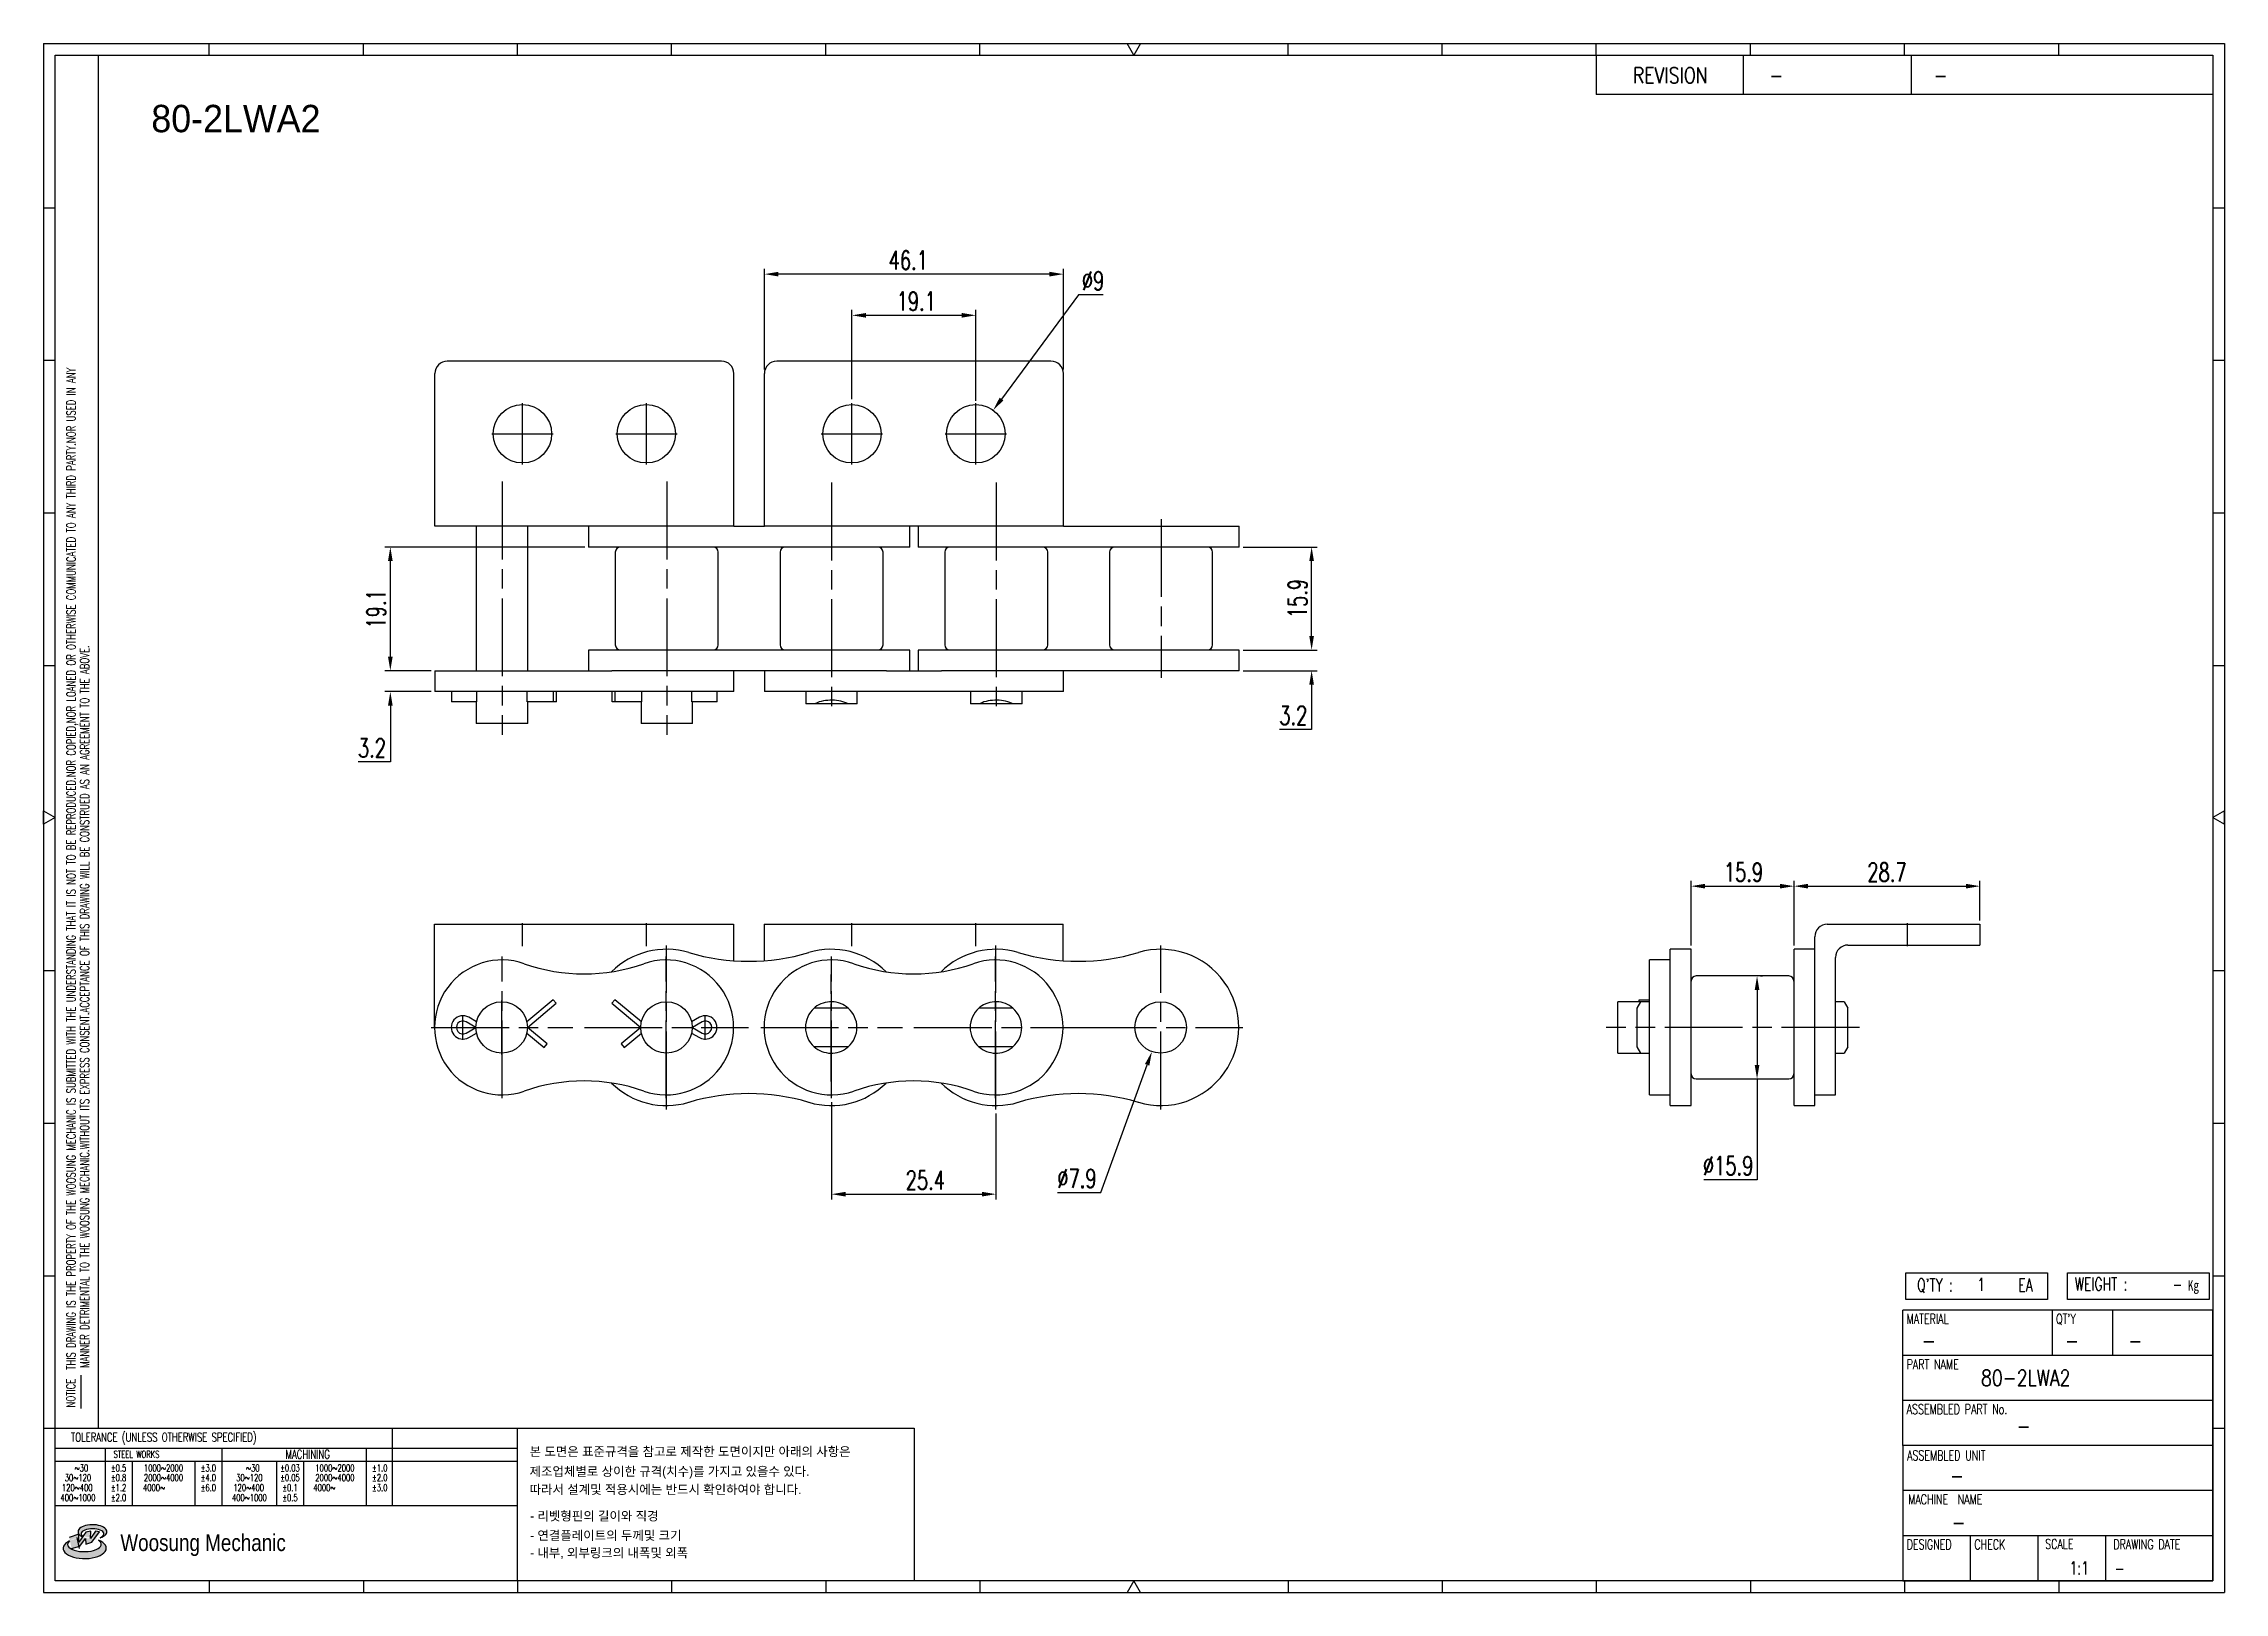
# Model space of a CAD drawing. Header units: millimetres. Extents: x 1209 to 1546, y 59 to 298.
import ezdxf
from ezdxf.enums import TextEntityAlignment as Align

# ---------------------------------------------------------------- set-up
doc = ezdxf.new("R2010")
doc.units = ezdxf.units.MM
doc.linetypes.add('AM_ISO08W050', pattern=[18, 12, -1.5, 3, -1.5])
doc.layers.get('Defpoints').update_dxf_attribs({"color": 80})
doc.layers.add('CL1', color=140, linetype='AM_ISO08W050', lineweight=25)
for name, color, linetype in [('S-DIM', 7, 'Continuous'), ('TITLE', 7, 'Continuous'), ('도면레이아웃', 7, 'Continuous')]:
    doc.layers.add(name, color=color, linetype=linetype)
doc.styles.add('HAN', font='ROMANS.shx', dxfattribs={"width": 0.7, "bigfont": 'whgtxt.shx'})
doc.styles.add('HKD_ST2', font='romans.shx', dxfattribs={"width": 0.7, "height": 4, "bigfont": '@extfont2.shx'})
doc.styles.add('HSG', font='SIMPLEX.shx', dxfattribs={"width": 0.7, "bigfont": 'HSG.shx'})
doc.styles.add('MtXpl_', font='Gulim.ttf')
doc.styles.add('SLDTEXTSTYLE4', font='arial.ttf', dxfattribs={"width": 0.8})
doc.dimstyles.new('AP1.2', dxfattribs={"dimscale": 1.2, "dimtxt": 2.4, "dimasz": 1.8, "dimexe": 0.7, "dimexo": 0.5, "dimgap": 0.6, "dimtad": 1, "dimtoh": 1, "dimdec": 1, "dimrnd": 0.01, "dimzin": 9, "dimdsep": 46, "dimtxsty": 'HSG', "dimcen": 0, "dimclrd": 251, "dimclre": 251, "dimclrt": 60, "dimazin": 2, "dimtp": 1, "dimtm": 1, "dimtfac": 0.5, "dimtdec": 1, "dimtofl": 0, "dimtmove": 0, "dimatfit": 3, "dimfxl": 0, "dimtvp": 1, "dimtolj": 2, "dimlwd": -1, "dimlwe": -1, "dimarcsym": 0})

# ---------------------------------------------------------------- blocks, each defined once
blk = doc.blocks.new('MAST')
at = {"layer": '도면레이아웃'}
h = blk.add_hatch(color=10, dxfattribs=at)
h.paths.add_polyline_path([(1.544, 35.177), (1.554, 34.966), (1.779, 35.034), (2.054, 35.422), (1.908, 35.446), (1.728, 35.167), (1.741, 35.439), (1.547, 35.405), (1.292, 35.041), (1.295, 35.33), (0.943, 35.208), (1.03, 34.8), (1.336, 34.885)])
edge = h.paths.add_edge_path()
edge.add_ellipse((1.795, 35.421), major_axis=(-0.53, 0), ratio=0.487785, start_angle=122.36065, end_angle=403.39574)
edge.add_line((1.411, 35.244), (1.419, 35.261))
edge.add_ellipse((1.798, 35.344), major_axis=(-0.423, 0), ratio=0.444396, start_angle=131.58977, end_angle=386.19408, ccw=False)
edge = h.paths.add_edge_path()
edge.add_ellipse((1.512, 34.815), major_axis=(-0.793, 0), ratio=0.480113, start_angle=314.67633, end_angle=590.85213)
edge.add_ellipse((1.501, 34.958), major_axis=(-0.62, 0), ratio=0.43311, start_angle=331.7024, end_angle=574.42495, ccw=False)
at = {"color": 140}
for p, q in [((0, 90.118), (80.15, 90.118)), ((0, 90.118), (0, 33.191)), ((80.15, 90.118), (80.15, 33.191)), ((57.068, 89.693), (57.068, 88.246)), ((62.47, 89.693), (62.47, 88.246)), ((68.635, 89.693), (68.635, 88.246)), ((79.725, 88.246), (57.068, 88.246)), ((68.449, 43.961), (68.449, 44.936)), ((68.449, 44.936), (73.654, 44.936)), ((73.654, 44.936), (73.654, 43.961)), ((74.39, 43.961), (74.39, 44.936)), ((74.39, 44.936), (79.595, 44.936)), ((79.595, 44.936), (79.595, 43.961)), ((68.336, 38.59), (68.336, 43.563)), ((79.725, 43.563), (68.336, 43.563)), ((73.654, 43.961), (68.449, 43.961)), ((73.827, 43.563), (73.827, 41.905)), ((79.595, 43.961), (74.39, 43.961)), ((76.037, 43.563), (76.037, 41.905)), ((79.725, 38.59), (79.725, 43.563)), ((79.725, 41.905), (68.336, 41.905)), ((79.725, 40.248), (68.336, 40.248)), ((68.336, 38.59), (68.336, 33.616)), ((79.725, 38.59), (68.336, 38.59)), ((79.725, 33.616), (79.725, 38.59)), ((79.725, 36.932), (68.336, 36.932)), ((79.725, 35.274), (68.336, 35.274)), ((70.822, 33.616), (70.822, 35.274)), ((73.309, 33.616), (73.309, 35.274)), ((75.796, 33.616), (75.796, 35.274)), ((0, 33.191), (80.15, 33.191)), ((68.336, 33.616), (79.725, 33.616))]:
    blk.add_line(p, q, dxfattribs=at)
for p, q in [((6.089, 89.693), (6.089, 90.118)), ((11.753, 89.693), (11.753, 90.118)), ((17.418, 89.693), (17.418, 90.118)), ((23.082, 89.693), (23.082, 90.118)), ((28.746, 89.693), (28.746, 90.118)), ((34.411, 89.693), (34.411, 90.118)), ((45.739, 89.693), (45.739, 90.118)), ((51.404, 89.693), (51.404, 90.118)), ((57.068, 89.693), (57.068, 90.118)), ((62.732, 89.693), (62.732, 90.118)), ((68.397, 89.693), (68.397, 90.118)), ((74.061, 89.693), (74.061, 90.118)), ((0, 84.085), (0.425, 84.085)), ((79.725, 84.085), (80.15, 84.085)), ((0, 78.478), (0.425, 78.478)), ((79.725, 78.478), (80.15, 78.478)), ((0, 72.87), (0.425, 72.87)), ((79.725, 72.87), (80.15, 72.87)), ((0, 67.262), (0.425, 67.262)), ((79.725, 67.262), (80.15, 67.262)), ((0, 56.047), (0.425, 56.047)), ((79.725, 56.047), (80.15, 56.047)), ((0, 50.439), (0.425, 50.439)), ((79.725, 50.439), (80.15, 50.439)), ((0, 44.832), (0.425, 44.832)), ((79.725, 44.832), (80.15, 44.832)), ((1.377, 39.947), (1.377, 41.174)), ((0, 39.224), (0.425, 39.224)), ((79.725, 39.224), (80.15, 39.224)), ((6.089, 33.616), (6.089, 33.191)), ((11.753, 33.616), (11.753, 33.191)), ((17.418, 33.616), (17.418, 33.191)), ((23.082, 33.616), (23.082, 33.191)), ((28.746, 33.616), (28.746, 33.191)), ((34.411, 33.616), (34.411, 33.191)), ((45.739, 33.616), (45.739, 33.191)), ((51.404, 33.616), (51.404, 33.191)), ((57.068, 33.616), (57.068, 33.191)), ((62.732, 33.616), (62.732, 33.191)), ((68.397, 33.616), (68.397, 33.191)), ((74.061, 33.616), (74.061, 33.191))]:
    blk.add_line(p, q)
at = {"color": 2}
for p, q in [((2.017, 39.224), (2.017, 89.693)), ((0.425, 39.224), (17.418, 39.224)), ((0.425, 38.487), (17.418, 38.487)), ((2.257, 38.487), (2.257, 36.382)), ((6.557, 38.5), (6.557, 36.382)), ((11.857, 38.487), (11.857, 36.382)), ((12.816, 39.224), (12.816, 36.382)), ((17.418, 33.616), (17.418, 39.224)), ((0.425, 38.012), (17.418, 38.012)), ((3.257, 38.012), (3.257, 36.382)), ((5.557, 38.012), (5.557, 36.382)), ((8.557, 38.012), (8.557, 36.382)), ((9.557, 38.026), (9.557, 36.382)), ((0.425, 36.382), (17.418, 36.382))]:
    blk.add_line(p, q, dxfattribs=at)
for points in [[(40.075, 89.693), (39.83, 90.118), (40.32, 90.118)], [(0.425, 61.679), (0, 61.433), (0, 61.924)], [(79.725, 61.679), (80.15, 61.433), (80.15, 61.924)], [(40.075, 33.616), (39.83, 33.191), (40.32, 33.191)]]:
    blk.add_lwpolyline(points, close=True)
at = {"color": 140}
blk.add_lwpolyline([(0.425, 89.693), (79.725, 89.693), (79.725, 33.616), (0.425, 33.616)], close=True, dxfattribs=at)
at = {"layer": '도면레이아웃'}
for p, q in [((1.295, 35.33), (0.943, 35.208)), ((1.547, 35.405), (1.292, 35.041)), ((1.292, 35.041), (1.295, 35.33)), ((1.741, 35.439), (1.547, 35.405)), ((1.908, 35.446), (1.728, 35.167)), ((1.728, 35.167), (1.741, 35.439)), ((1.779, 35.034), (2.054, 35.422)), ((2.054, 35.422), (1.908, 35.446)), ((1.03, 34.8), (1.336, 34.885)), ((1.224, 35.208), (1.311, 34.8)), ((1.224, 35.208), (1.224, 35.208)), ((1.336, 34.885), (1.544, 35.177)), ((1.419, 35.261), (1.411, 35.244)), ((1.544, 35.177), (1.554, 34.966)), ((1.554, 34.966), (1.779, 35.034))]:
    blk.add_line(p, q, dxfattribs=at)
for centre, major_axis, ratio, start_param, end_param in [((1.795, 35.421), (-0.53, 0), 0.487785, 2.135596, 7.040584), ((1.798, 35.344), (-0.423, 0), 0.444396, 2.296675, 6.740358), ((1.512, 34.815), (-0.793, 0), 0.480113, 5.492138, 10.312315), ((1.501, 34.958), (-0.62, 0), 0.43311, 5.789299, 10.025607)]:
    blk.add_ellipse(centre, major_axis=major_axis, ratio=ratio, start_param=start_param, end_param=end_param, dxfattribs=at)
for s, height, style, width, p in [('REVISION', 0.5806, 'HAN', 0.8, (58.415, 88.664)), ('-', 0.581, 'HAN', 0.8, (63.426, 88.664)), ('-', 0.581, 'HAN', 0.8, (69.468, 88.664)), ("Q'TY : ", 0.4746, 'HKD_ST2', 0.7, (68.857, 44.253)), ('1', 0.475, 'HKD_ST2', 0.7, (71.071, 44.275)), ('EA', 0.4746, 'HKD_ST2', 0.7, (72.578, 44.253)), ('WEIGHT : ', 0.4746, 'HKD_ST2', 0.7, (74.65, 44.286)), ('-', 0.581, 'HAN', 0.8, (69.029, 42.157)), ('-', 0.581, 'HAN', 0.8, (74.289, 42.157)), ('-', 0.581, 'HAN', 0.8, (76.623, 42.157)), ('-', 0.581, 'HAN', 0.8, (72.515, 39.013)), ('-', 0.581, 'HAN', 0.8, (70.067, 37.189)), ('-', 0.581, 'HAN', 0.8, (70.126, 35.48)), ('1:1', 0.4746, 'HKD_ST2', 0.7, (74.458, 33.848)), ('-', 0.475, 'HKD_ST2', 0.7, (76.112, 33.837))]:
    blk.add_text(s, height=height, dxfattribs=dict(style=style, width=width)).set_placement(p)
at = {"color": 6, "style": 'HKD_ST2', "width": 0.7}
for s, p in [(' THIS DRAWING IS THE PROPERTY OF THE WOOSUNG MECHANIC IS SUBMITTED WITH THE UNDERSTANDING THAT IT IS NOT TO BE REPRODUCED.NOR COPIED,NOR LOANED OR OTHERWISE COMMUNICATED TO ANY THIRD PARTY.NOR USED IN ANY', (1.173, 41.217)), ('MANNER DETRIMENTAL TO THE WOOSUNG MECHANIC.WITHOUT ITS EXPRESS CONSENT.ACCEPTANCE OF THIS DRAWING WILL BE CONSTRUED AS AN AGREEMENT TO THE ABOVE.', (1.672, 41.447))]:
    blk.add_text(s, height=0.326266, rotation=90, dxfattribs=at).set_placement(p)
at = {"style": 'HKD_ST2', "width": 0.7}
blk.add_text('-', height=0.475, dxfattribs=at).set_placement((78.613, 44.286), align=Align.RIGHT)
at = {"color": 254, "style": 'HKD_ST2', "width": 0.7}
for s, height, p in [('MATERIAL', 0.3651, (68.474, 43.425)), ("QT'Y", 0.3651, (73.965, 43.425)), ('PART NAME', 0.3651, (68.474, 41.756)), ('ASSEMBLED PART No.', 0.36511, (68.474, 40.109)), ('ASSEMBLED UNIT', 0.36511, (68.49, 38.408)), ('MACHINE  NAME', 0.36511, (68.532, 36.794)), ('DESIGNED', 0.3651, (68.474, 35.136)), ('CHECK', 0.3651, (70.961, 35.136)), ('SCALE', 0.3651, (73.566, 35.153)), ('DRAWING DATE', 0.36511, (76.071, 35.141))]:
    blk.add_text(s, height=height, dxfattribs=at).set_placement(p, align=Align.TOP_LEFT)
at = {"style": 'HKD_ST2', "width": 0.7}
blk.add_text('NOTICE', height=0.3263, rotation=90, dxfattribs=at).set_placement((1.163, 39.988))
blk.add_text('TOLERANCE (UNLESS OTHERWISE SPECIFIED)', height=0.32627, dxfattribs=at).set_placement((4.417, 38.896), align=Align.MIDDLE_CENTER)
at = {"color": 4, "style": 'HKD_ST2', "width": 0.7}
for s, height, p in [('%%12630', 0.261, (1.389, 37.762)), ('1000%%1262000', 0.26101, (4.407, 37.762)), ('%%12630', 0.261, (7.689, 37.762)), ('1000%%1262000', 0.26101, (10.707, 37.762)), ('120%%126400', 0.26101, (1.237, 37.045)), ('30%%126120', 0.261, (1.263, 37.411)), ('4000%%126', 0.261, (4.061, 37.045)), ('2000%%1264000', 0.26101, (4.407, 37.411)), ('120%%126400', 0.26101, (7.537, 37.045)), ('30%%126120', 0.261, (7.563, 37.411)), ('4000%%126', 0.261, (10.321, 37.045)), ('2000%%1264000', 0.26101, (10.707, 37.411)), ('400%%1261000', 0.26101, (1.263, 36.67)), ('400%%1261000', 0.26101, (7.563, 36.67))]:
    blk.add_text(s, height=height, dxfattribs=at).set_placement(p, align=Align.MIDDLE_CENTER)
for s, height, p in [('%%P0.5', 0.261, (2.757, 37.762)), ('STEEL WORKS', 0.26101, (3.416, 38.268)), ('%%P3.0', 0.261, (6.057, 37.762)), ('%%P0.03', 0.261, (9.057, 37.762)), ('MACHINING', 0.3263, (9.707, 38.27)), ('%%P1.0', 0.261, (12.357, 37.762)), ('%%P0.8', 0.261, (2.757, 37.411)), ('%%P1.2', 0.261, (2.757, 37.045)), ('%%P4.0', 0.261, (6.057, 37.411)), ('%%P6.0', 0.261, (6.057, 37.045)), ('%%P0.05', 0.261, (9.057, 37.411)), ('%%P0.1', 0.261, (9.057, 37.045)), ('%%P2.0', 0.261, (12.357, 37.411)), ('%%P3.0', 0.261, (12.357, 37.045)), ('%%P2.0', 0.261, (2.757, 36.67)), ('%%P0.5', 0.261, (9.057, 36.67))]:
    blk.add_text(s, height=height, dxfattribs=at).set_placement(p, align=Align.MIDDLE)
at = {"color": 1, "style": 'SLDTEXTSTYLE4', "width": 0.8}
blk.add_text('Woosung Mechanic', height=0.61957, dxfattribs=at).set_placement((2.822, 34.711))
at = {"layer": 'TITLE', "width": 0.8}
blk.add_text('Kg', height=0.3789, dxfattribs=at).set_placement((78.807, 44.286))
blk = doc.blocks.new('*D2')
at = {"layer": 'Defpoints', "color": 0, "transparency": 16777216}
for p in [(1393.81, 204.06), (1404.98, 204.06), (1393.81, 200.86)]:
    blk.add_point(p, dxfattribs=at)
at = {"layer": 'S-DIM', "color": 251, "linetype": 'ByBlock', "transparency": 16777216}
for p, q in [((1404.98, 206.22), (1404.98, 208.38)), ((1394.41, 204.06), (1405.82, 204.06)), ((1394.41, 200.86), (1405.82, 200.86)), ((1404.98, 198.7), (1404.98, 191.82)), ((1404.98, 191.82), (1400.04, 191.82))]:
    blk.add_line(p, q, dxfattribs=at)
at = {"layer": 'S-DIM', "color": 251, "transparency": 16777216}
for points in [[(1404.62, 206.22), (1405.34, 206.22), (1404.98, 204.06)], [(1404.62, 198.7), (1405.34, 198.7), (1404.98, 200.86)]]:
    blk.add_solid(points, dxfattribs=at)
at = {"layer": 'S-DIM', "color": 60, "transparency": 16777216, "insert": (1402.15, 193.98), "char_height": 2.88, "attachment_point": 5, "style": 'HSG'}
blk.add_mtext('\\A2;3.2', dxfattribs=at)
blk = doc.blocks.new('*D3')
at = {"layer": 'Defpoints', "color": 0, "transparency": 16777216}
for p in [(1393.81, 219.94), (1404.98, 219.94), (1393.81, 204.06)]:
    blk.add_point(p, dxfattribs=at)
at = {"layer": 'S-DIM', "color": 251, "linetype": 'ByBlock', "transparency": 16777216}
for p, q in [((1394.41, 219.94), (1405.82, 219.94)), ((1404.98, 206.22), (1404.98, 217.78)), ((1394.41, 204.06), (1405.82, 204.06))]:
    blk.add_line(p, q, dxfattribs=at)
at = {"layer": 'S-DIM', "color": 251, "transparency": 16777216}
for points in [[(1404.62, 217.78), (1405.34, 217.78), (1404.98, 219.94)], [(1404.62, 206.22), (1405.34, 206.22), (1404.98, 204.06)]]:
    blk.add_solid(points, dxfattribs=at)
at = {"layer": 'S-DIM', "color": 60, "transparency": 16777216, "insert": (1402.82, 212), "char_height": 2.88, "attachment_point": 5, "rotation": 90, "style": 'HSG'}
blk.add_mtext('\\A2;15.9', dxfattribs=at)
blk = doc.blocks.new('*D4')
at = {"layer": 'Defpoints', "color": 0, "transparency": 16777216}
for p in [(1353.21, 255.67), (1334.11, 242.13), (1353.21, 241.9)]:
    blk.add_point(p, dxfattribs=at)
at = {"layer": 'S-DIM', "color": 251, "linetype": 'ByBlock', "transparency": 16777216}
for p, q in [((1334.11, 242.73), (1334.11, 256.51)), ((1336.27, 255.67), (1351.05, 255.67)), ((1353.21, 242.5), (1353.21, 256.51))]:
    blk.add_line(p, q, dxfattribs=at)
at = {"layer": 'S-DIM', "color": 251, "transparency": 16777216}
for points in [[(1336.27, 256.03), (1336.27, 255.31), (1334.11, 255.67)], [(1351.05, 256.03), (1351.05, 255.31), (1353.21, 255.67)]]:
    blk.add_solid(points, dxfattribs=at)
at = {"layer": 'S-DIM', "color": 60, "transparency": 16777216, "insert": (1344.03, 257.83), "char_height": 2.88, "attachment_point": 5, "style": 'HSG'}
blk.add_mtext('\\A2;19.1', dxfattribs=at)
blk = doc.blocks.new('*D5')
at = {"layer": 'Defpoints', "color": 0, "transparency": 16777216}
for p in [(1320.61, 262.02), (1320.61, 246.69), (1366.71, 246.69)]:
    blk.add_point(p, dxfattribs=at)
at = {"layer": 'S-DIM', "color": 251, "linetype": 'ByBlock', "transparency": 16777216}
for p, q in [((1320.61, 247.29), (1320.61, 262.86)), ((1366.71, 247.29), (1366.71, 262.86)), ((1364.55, 262.02), (1322.77, 262.02))]:
    blk.add_line(p, q, dxfattribs=at)
at = {"layer": 'S-DIM', "color": 251, "transparency": 16777216}
for points in [[(1322.77, 262.38), (1322.77, 261.66), (1320.61, 262.02)], [(1364.55, 262.38), (1364.55, 261.66), (1366.71, 262.02)]]:
    blk.add_solid(points, dxfattribs=at)
at = {"layer": 'S-DIM', "color": 60, "transparency": 16777216, "insert": (1342.79, 264.18), "char_height": 2.88, "attachment_point": 5, "style": 'HSG'}
blk.add_mtext('\\A2;46.1', dxfattribs=at)
blk = doc.blocks.new('*D6')
at = {"layer": 'Defpoints', "color": 0, "transparency": 16777216}
for p in [(1355.88, 241.02), (1350.54, 233.78)]:
    blk.add_point(p, dxfattribs=at)
at = {"layer": 'S-DIM', "color": 251, "linetype": 'ByBlock', "transparency": 16777216}
for p, q in [((1369.02, 258.85), (1357.17, 242.76)), ((1372.82, 258.85), (1369.02, 258.85))]:
    blk.add_line(p, q, dxfattribs=at)
at = {"layer": 'S-DIM', "color": 251, "transparency": 16777216}
blk.add_solid([(1356.88, 242.98), (1357.46, 242.55), (1355.88, 241.02)], dxfattribs=at)
at = {"layer": 'S-DIM', "color": 60, "transparency": 16777216, "insert": (1371.28, 261.01), "char_height": 2.88, "attachment_point": 5, "style": 'HSG'}
blk.add_mtext('\\A2;∅9', dxfattribs=at)
blk = doc.blocks.new('*D7')
at = {"layer": 'Defpoints', "color": 0, "transparency": 16777216}
for p in [(1262.94, 200.86), (1269.81, 200.86), (1269.81, 197.66)]:
    blk.add_point(p, dxfattribs=at)
at = {"layer": 'S-DIM', "color": 251, "linetype": 'ByBlock', "transparency": 16777216}
for p, q in [((1262.94, 203.02), (1262.94, 205.18)), ((1269.21, 200.86), (1262.1, 200.86)), ((1269.21, 197.66), (1262.1, 197.66)), ((1262.94, 195.5), (1262.94, 186.8)), ((1262.94, 186.8), (1257.99, 186.8))]:
    blk.add_line(p, q, dxfattribs=at)
at = {"layer": 'S-DIM', "color": 251, "transparency": 16777216}
for points in [[(1262.58, 203.02), (1263.3, 203.02), (1262.94, 200.86)], [(1262.58, 195.5), (1263.3, 195.5), (1262.94, 197.66)]]:
    blk.add_solid(points, dxfattribs=at)
at = {"layer": 'S-DIM', "color": 60, "transparency": 16777216, "insert": (1260.1, 188.96), "char_height": 2.88, "attachment_point": 5, "style": 'HSG'}
blk.add_mtext('\\A2;3.2', dxfattribs=at)
blk = doc.blocks.new('*D8')
at = {"layer": 'Defpoints', "color": 0, "transparency": 16777216}
for p in [(1262.94, 219.94), (1293.51, 219.94), (1269.81, 200.86)]:
    blk.add_point(p, dxfattribs=at)
at = {"layer": 'S-DIM', "color": 251, "linetype": 'ByBlock', "transparency": 16777216}
for p, q in [((1292.91, 219.94), (1262.1, 219.94)), ((1262.94, 203.02), (1262.94, 217.78)), ((1269.21, 200.86), (1262.1, 200.86))]:
    blk.add_line(p, q, dxfattribs=at)
at = {"layer": 'S-DIM', "color": 251, "transparency": 16777216}
for points in [[(1262.58, 217.78), (1263.3, 217.78), (1262.94, 219.94)], [(1262.58, 203.02), (1263.3, 203.02), (1262.94, 200.86)]]:
    blk.add_solid(points, dxfattribs=at)
at = {"layer": 'S-DIM', "color": 60, "transparency": 16777216, "insert": (1260.78, 210.4), "char_height": 2.88, "attachment_point": 5, "rotation": 90, "style": 'HSG'}
blk.add_mtext('\\A2;19.1', dxfattribs=at)
blk = doc.blocks.new('*D9')
at = {"layer": 'Defpoints', "color": 0, "transparency": 16777216}
for p in [(1330.96, 134.95), (1356.31, 133.22), (1356.31, 120.16)]:
    blk.add_point(p, dxfattribs=at)
at = {"layer": 'S-DIM', "color": 251, "linetype": 'ByBlock', "transparency": 16777216}
for p, q in [((1330.96, 134.35), (1330.96, 119.32)), ((1356.31, 132.62), (1356.31, 119.32)), ((1333.12, 120.16), (1354.15, 120.16))]:
    blk.add_line(p, q, dxfattribs=at)
at = {"layer": 'S-DIM', "color": 251, "transparency": 16777216}
for points in [[(1333.12, 120.52), (1333.12, 119.8), (1330.96, 120.16)], [(1354.15, 120.52), (1354.15, 119.8), (1356.31, 120.16)]]:
    blk.add_solid(points, dxfattribs=at)
at = {"layer": 'S-DIM', "color": 60, "transparency": 16777216, "insert": (1345.42, 122.32), "char_height": 2.88, "attachment_point": 5, "style": 'HSG'}
blk.add_mtext('\\A2;25.4', dxfattribs=at)
blk = doc.blocks.new('*D10')
at = {"layer": 'Defpoints', "color": 0, "transparency": 16777216}
for p in [(1383.07, 149.6), (1380.36, 142.14)]:
    blk.add_point(p, dxfattribs=at)
at = {"layer": 'S-DIM', "color": 251, "linetype": 'ByBlock', "transparency": 16777216}
for p, q in [((1372.5, 120.44), (1379.63, 140.11)), ((1365.82, 120.44), (1372.5, 120.44))]:
    blk.add_line(p, q, dxfattribs=at)
at = {"layer": 'S-DIM', "color": 251, "transparency": 16777216}
blk.add_solid([(1379.29, 140.23), (1379.96, 139.98), (1380.36, 142.14)], dxfattribs=at)
at = {"layer": 'S-DIM', "color": 60, "transparency": 16777216, "insert": (1368.8, 122.6), "char_height": 2.88, "attachment_point": 5, "style": 'HSG'}
blk.add_mtext('\\A2;∅7.9', dxfattribs=at)
blk = doc.blocks.new('*D11')
at = {"layer": 'Defpoints', "color": 0, "transparency": 16777216}
for p in [(1479.36, 167.65), (1463.48, 157.92), (1479.36, 157.92)]:
    blk.add_point(p, dxfattribs=at)
at = {"layer": 'S-DIM', "color": 251, "linetype": 'ByBlock', "transparency": 16777216}
for p, q in [((1463.48, 158.52), (1463.48, 168.49)), ((1479.36, 158.52), (1479.36, 168.49)), ((1465.64, 167.65), (1477.2, 167.65))]:
    blk.add_line(p, q, dxfattribs=at)
at = {"layer": 'S-DIM', "color": 251, "transparency": 16777216}
for points in [[(1465.64, 168.01), (1465.64, 167.29), (1463.48, 167.65)], [(1477.2, 168.01), (1477.2, 167.29), (1479.36, 167.65)]]:
    blk.add_solid(points, dxfattribs=at)
at = {"layer": 'S-DIM', "color": 60, "transparency": 16777216, "insert": (1471.57, 169.81), "char_height": 2.88, "attachment_point": 5, "style": 'HSG'}
blk.add_mtext('\\A2;15.9', dxfattribs=at)
blk = doc.blocks.new('*D12')
at = {"layer": 'Defpoints', "color": 0, "transparency": 16777216}
for p in [(1508.02, 167.65), (1508.02, 161.77), (1479.36, 157.92)]:
    blk.add_point(p, dxfattribs=at)
at = {"layer": 'S-DIM', "color": 251, "linetype": 'ByBlock', "transparency": 16777216}
for p, q in [((1479.36, 158.52), (1479.36, 168.49)), ((1508.02, 162.37), (1508.02, 168.49)), ((1481.52, 167.65), (1505.86, 167.65))]:
    blk.add_line(p, q, dxfattribs=at)
at = {"layer": 'S-DIM', "color": 251, "transparency": 16777216}
for points in [[(1481.52, 168.01), (1481.52, 167.29), (1479.36, 167.65)], [(1505.86, 168.01), (1505.86, 167.29), (1508.02, 167.65)]]:
    blk.add_solid(points, dxfattribs=at)
at = {"layer": 'S-DIM', "color": 60, "transparency": 16777216, "insert": (1493.69, 169.81), "char_height": 2.88, "attachment_point": 5, "style": 'HSG'}
blk.add_mtext('\\A2;28.7', dxfattribs=at)
blk = doc.blocks.new('*D13')
at = {"layer": 'Defpoints', "color": 0, "transparency": 16777216}
for p in [(1473.59, 153.81), (1473.59, 137.93), (1473.66, 137.93)]:
    blk.add_point(p, dxfattribs=at)
at = {"layer": 'S-DIM', "color": 251, "linetype": 'ByBlock', "transparency": 16777216}
for p, q in [((1473.66, 151.65), (1473.66, 140.09)), ((1474.19, 153.81), (1474.5, 153.81)), ((1473.66, 137.93), (1473.66, 122.39)), ((1474.19, 137.93), (1474.5, 137.93)), ((1473.66, 122.39), (1465.45, 122.39))]:
    blk.add_line(p, q, dxfattribs=at)
at = {"layer": 'S-DIM', "color": 251, "transparency": 16777216}
for points in [[(1473.3, 151.65), (1474.02, 151.65), (1473.66, 153.81)], [(1473.3, 140.09), (1474.02, 140.09), (1473.66, 137.93)]]:
    blk.add_solid(points, dxfattribs=at)
at = {"layer": 'S-DIM', "color": 60, "transparency": 16777216, "insert": (1469.2, 124.55), "char_height": 2.88, "attachment_point": 5, "style": 'HSG'}
blk.add_mtext('\\A2;%%c15.9', dxfattribs=at)

msp = doc.modelspace()

# ---------------------------------------------------------------- linework, layer by layer
for p, q in [((1269.81, 223.14), (1269.81, 246.69)), ((1314, 248.6), (1271.72, 248.6)), ((1315.91, 223.14), (1315.91, 246.69)), ((1320.61, 223.14), (1320.61, 246.69)), ((1364.8, 248.6), (1322.52, 248.6)), ((1366.71, 223.14), (1366.71, 246.69)), ((1315.91, 223.14), (1269.81, 223.14)), ((1276.19, 223.14), (1276.19, 200.86)), ((1284.13, 200.86), (1284.13, 223.14)), ((1293.51, 223.14), (1293.51, 219.94)), ((1315.91, 223.14), (1320.61, 223.14)), ((1366.71, 223.14), (1320.61, 223.14)), ((1343.01, 219.94), (1343.01, 223.14)), ((1344.31, 223.14), (1344.31, 219.94)), ((1366.71, 223.14), (1393.81, 223.14)), ((1393.81, 219.94), (1393.81, 223.14)), ((1343.01, 219.94), (1293.51, 219.94)), ((1297.62, 219.15), (1297.62, 204.86)), ((1313.5, 204.86), (1313.5, 219.15)), ((1323.02, 219.15), (1323.02, 204.86)), ((1338.9, 204.86), (1338.9, 219.15)), ((1393.81, 219.94), (1344.31, 219.94)), ((1348.42, 219.15), (1348.42, 204.86)), ((1364.3, 204.86), (1364.3, 219.15)), ((1373.82, 219.15), (1373.82, 204.86)), ((1389.7, 204.86), (1389.7, 219.15)), ((1293.51, 204.06), (1293.51, 200.86)), ((1343.01, 204.06), (1293.51, 204.06)), ((1343.01, 200.86), (1343.01, 204.06)), ((1344.31, 204.06), (1344.31, 200.86)), ((1393.81, 204.06), (1344.31, 204.06)), ((1393.81, 200.86), (1393.81, 204.06)), ((1269.81, 200.86), (1297.1, 200.86)), ((1269.81, 200.86), (1269.81, 197.66)), ((1339.43, 200.86), (1297.1, 200.86)), ((1315.91, 197.66), (1315.91, 200.86)), ((1320.61, 200.86), (1320.61, 197.66)), ((1339.43, 200.86), (1347.9, 200.86)), ((1393.81, 200.86), (1347.9, 200.86)), ((1366.71, 197.66), (1366.71, 200.86)), ((1315.91, 197.66), (1269.81, 197.66)), ((1272.37, 197.66), (1272.37, 196.06)), ((1276.29, 196.06), (1272.37, 196.06)), ((1276.19, 196.06), (1276.19, 192.75)), ((1276.29, 196.06), (1276.29, 197.66)), ((1284.04, 196.06), (1284.04, 197.66)), ((1288.56, 196.06), (1284.04, 196.06)), ((1284.13, 192.75), (1284.13, 196.06)), ((1288.1, 196.06), (1288.1, 197.66)), ((1288.56, 196.06), (1288.56, 197.66)), ((1297.16, 196.06), (1297.16, 197.66)), ((1301.69, 196.06), (1297.16, 196.06)), ((1297.62, 196.06), (1297.62, 197.66)), ((1301.59, 196.06), (1301.59, 192.75)), ((1301.69, 196.06), (1301.69, 197.66)), ((1309.44, 196.06), (1309.44, 197.66)), ((1313.35, 196.06), (1309.44, 196.06)), ((1309.53, 192.75), (1309.53, 196.06)), ((1313.35, 196.06), (1313.35, 197.66)), ((1366.71, 197.66), (1320.61, 197.66)), ((1326.99, 197.66), (1326.99, 195.75)), ((1334.93, 195.75), (1326.99, 195.75)), ((1334.93, 195.75), (1334.93, 197.66)), ((1352.39, 197.66), (1352.39, 195.75)), ((1360.33, 195.75), (1352.39, 195.75)), ((1360.33, 195.75), (1360.33, 197.66)), ((1284.13, 192.75), (1276.19, 192.75)), ((1309.53, 192.75), (1301.59, 192.75)), ((1269.76, 145.87), (1269.76, 161.77)), ((1269.76, 161.77), (1315.86, 161.77)), ((1315.86, 161.77), (1315.86, 156.15)), ((1320.56, 161.77), (1320.56, 156.15)), ((1320.56, 161.77), (1366.66, 161.77)), ((1366.66, 156.15), (1366.66, 161.77)), ((1484.47, 161.77), (1508.02, 161.77)), ((1508.02, 161.77), (1508.02, 158.57)), ((1482.56, 157.92), (1482.56, 159.86)), ((1487.67, 158.57), (1508.02, 158.57)), ((1460.28, 156.27), (1457.08, 156.27)), ((1457.08, 135.47), (1457.08, 156.27)), ((1463.48, 157.92), (1460.28, 157.92)), ((1460.28, 133.82), (1460.28, 157.92)), ((1463.48, 133.82), (1463.48, 157.92)), ((1482.56, 157.92), (1479.36, 157.92)), ((1479.36, 133.82), (1479.36, 157.92)), ((1482.56, 133.82), (1482.56, 157.92)), ((1485.76, 135.47), (1485.76, 156.66)), ((1478.56, 153.81), (1464.27, 153.81)), ((1288.05, 150.14), (1283.99, 146.73)), ((1284.08, 145.87), (1288.51, 149.59)), ((1288.51, 149.59), (1288.05, 150.14)), ((1297.57, 150.14), (1297.11, 149.59)), ((1297.11, 149.59), (1301.54, 145.87)), ((1301.64, 146.73), (1297.57, 150.14)), ((1333.54, 148.85), (1328.29, 148.85)), ((1358.94, 148.85), (1353.69, 148.85)), ((1452.17, 141.9), (1452.17, 149.84)), ((1455.74, 149.84), (1452.17, 149.84)), ((1455.17, 148.85), (1455.74, 149.84)), ((1455.17, 142.89), (1455.17, 148.85)), ((1455.48, 150.14), (1457.08, 150.14)), ((1455.48, 149.84), (1455.48, 150.14)), ((1457.08, 149.84), (1455.74, 149.84)), ((1487.09, 149.84), (1485.76, 149.84)), ((1487.09, 149.84), (1487.67, 148.85)), ((1487.67, 142.89), (1487.67, 148.85)), ((1276.12, 145.87), (1274.62, 146.73)), ((1274.62, 145), (1276.12, 145.87)), ((1276.24, 146.73), (1275.02, 147.43)), ((1275.02, 144.31), (1276.24, 145.01)), ((1283.99, 145.01), (1286.66, 142.77)), ((1287.12, 143.32), (1284.08, 145.87)), ((1301.54, 145.87), (1298.51, 143.32)), ((1298.97, 142.77), (1301.64, 145.01)), ((1310.6, 147.43), (1309.39, 146.73)), ((1309.39, 145.01), (1310.6, 144.31)), ((1311.01, 146.73), (1309.51, 145.87)), ((1309.51, 145.87), (1311.01, 145)), ((1286.66, 142.77), (1287.12, 143.32)), ((1298.51, 143.32), (1298.97, 142.77)), ((1333.54, 142.89), (1328.29, 142.89)), ((1358.94, 142.89), (1353.69, 142.89)), ((1452.17, 141.9), (1455.74, 141.9)), ((1455.74, 141.9), (1455.17, 142.89)), ((1455.74, 141.9), (1457.08, 141.9)), ((1485.76, 141.9), (1487.09, 141.9)), ((1487.67, 142.89), (1487.09, 141.9)), ((1464.27, 137.93), (1478.56, 137.93)), ((1457.08, 135.47), (1460.28, 135.47)), ((1482.56, 135.47), (1485.76, 135.47)), ((1460.28, 133.82), (1463.48, 133.82)), ((1479.36, 133.82), (1482.56, 133.82))]:
    msp.add_line(p, q)
for points in [[(1333.59, 195.75), (1333.32, 195.88), (1333.03, 195.99), (1332.73, 196.09), (1332.41, 196.17), (1332.09, 196.23), (1331.75, 196.28), (1331.41, 196.31), (1331.06, 196.32), (1330.72, 196.32), (1330.37, 196.3), (1330.03, 196.26), (1329.7, 196.21), (1329.38, 196.13), (1329.06, 196.05), (1328.77, 195.94), (1328.49, 195.82), (1328.34, 195.75)], [(1358.99, 195.75), (1358.72, 195.88), (1358.43, 195.99), (1358.13, 196.09), (1357.81, 196.17), (1357.49, 196.23), (1357.15, 196.28), (1356.81, 196.31), (1356.46, 196.32), (1356.12, 196.32), (1355.77, 196.3), (1355.43, 196.26), (1355.1, 196.21), (1354.78, 196.13), (1354.46, 196.05), (1354.17, 195.94), (1353.89, 195.82), (1353.74, 195.75)], [(1333.54, 148.85), (1333.27, 149.06), (1332.98, 149.26), (1332.68, 149.42), (1332.36, 149.56), (1332.04, 149.68), (1331.7, 149.76), (1331.36, 149.81), (1331.01, 149.84), (1330.67, 149.83), (1330.32, 149.79), (1329.98, 149.73), (1329.65, 149.63), (1329.33, 149.51), (1329.01, 149.35), (1328.72, 149.18), (1328.44, 148.97), (1328.29, 148.85)], [(1358.94, 148.85), (1358.67, 149.06), (1358.38, 149.26), (1358.08, 149.42), (1357.76, 149.56), (1357.44, 149.68), (1357.1, 149.76), (1356.76, 149.81), (1356.41, 149.84), (1356.07, 149.83), (1355.72, 149.79), (1355.38, 149.73), (1355.05, 149.63), (1354.73, 149.51), (1354.41, 149.35), (1354.12, 149.18), (1353.84, 148.97), (1353.69, 148.85)], [(1328.29, 142.89), (1328.56, 142.67), (1328.85, 142.48), (1329.15, 142.31), (1329.46, 142.17), (1329.79, 142.06), (1330.13, 141.98), (1330.47, 141.92), (1330.82, 141.9), (1331.16, 141.91), (1331.51, 141.94), (1331.85, 142.01), (1332.18, 142.11), (1332.5, 142.23), (1332.81, 142.38), (1333.11, 142.56), (1333.39, 142.77), (1333.54, 142.89)], [(1353.69, 142.89), (1353.96, 142.67), (1354.25, 142.48), (1354.55, 142.31), (1354.86, 142.17), (1355.19, 142.06), (1355.53, 141.98), (1355.87, 141.92), (1356.22, 141.9), (1356.56, 141.91), (1356.91, 141.94), (1357.25, 142.01), (1357.58, 142.11), (1357.9, 142.23), (1358.21, 142.38), (1358.51, 142.56), (1358.79, 142.77), (1358.94, 142.89)]]:
    msp.add_lwpolyline(points)
at = {"color": 140}
msp.add_lwpolyline([(1282.55, 84.07), (1343.71, 84.07), (1343.71, 60.54), (1282.55, 60.54)], close=True, dxfattribs=at)
for centre, radius in [((1283.31, 237.4), 4.5), ((1302.41, 237.4), 4.5), ((1334.11, 237.4), 4.5), ((1353.21, 237.4), 4.5), ((1280.11, 145.87), 3.97), ((1305.51, 145.87), 3.97), ((1381.71, 145.87), 3.97)]:
    msp.add_circle(centre, radius)
for centre, radius, start, end in [((1271.72, 246.69), 1.91, 90, 180), ((1314, 246.69), 1.91, 0, 90), ((1322.52, 246.69), 1.91, 90, 180), ((1364.8, 246.69), 1.91, 0, 90), ((1298.42, 219.15), 0.794, 90, 180), ((1312.71, 219.15), 0.794, 0, 90), ((1323.82, 219.15), 0.794, 90, 180), ((1338.11, 219.15), 0.794, 0, 90), ((1349.22, 219.15), 0.794, 90, 180), ((1363.51, 219.15), 0.794, 360, 90), ((1374.62, 219.15), 0.794, 90, 180), ((1388.91, 219.15), 0.794, 0, 90), ((1298.42, 204.86), 0.794, 180, 270), ((1312.71, 204.86), 0.794, 270, 0), ((1323.82, 204.86), 0.794, 180, 270), ((1338.11, 204.86), 0.794, 270, 0), ((1349.22, 204.86), 0.794, 180, 270), ((1363.51, 204.86), 0.794, 270, 0), ((1374.62, 204.86), 0.794, 180, 270), ((1388.91, 204.86), 0.794, 270, 0), ((1484.47, 159.86), 1.91, 90, 180), ((1487.67, 156.66), 1.91, 90, 180), ((1280.16, 145.87), 10.4, 70.7046, 289.2954), ((1292.81, 182), 27.88, 250.7046, 289.2954), ((1305.51, 145.87), 12.05, 73.3994, 134.6498), ((1305.46, 145.87), 10.4, 250.7046, 109.2954), ((1318.21, 188.47), 32.4, 253.3994, 286.6006), ((1330.96, 145.87), 10.4, 70.7046, 289.2954), ((1330.91, 145.87), 12.05, 45.3502, 106.6006), ((1343.61, 182), 27.88, 250.7046, 289.2954), ((1356.31, 145.87), 12.05, 73.3994, 134.6498), ((1356.26, 145.87), 10.4, 250.7046, 109.2954), ((1369.01, 188.47), 32.4, 253.3994, 286.6006), ((1381.71, 145.87), 12.05, 253.3994, 106.6006), ((1464.27, 153.01), 0.794, 90, 180), ((1478.56, 153.01), 0.794, 0, 90), ((1330.91, 145.87), 3.97, 131.4096, 228.5904), ((1330.91, 145.87), 3.97, 311.4096, 48.5904), ((1356.31, 145.87), 3.97, 131.4096, 228.5904), ((1356.31, 145.87), 3.97, 311.4096, 48.5904), ((1274.12, 145.87), 1.8, 60, 300), ((1274.12, 145.87), 0.998, 60, 300), ((1311.5, 145.87), 1.8, 240, 120), ((1311.5, 145.87), 0.998, 240, 120), ((1464.27, 138.72), 0.794, 180, 270), ((1478.56, 138.72), 0.794, 270, 0), ((1292.81, 109.74), 27.88, 70.7046, 109.2954), ((1305.51, 145.87), 12.05, 225.3502, 286.6006), ((1318.21, 103.27), 32.4, 73.3994, 106.6006), ((1330.91, 145.87), 12.05, 253.3994, 314.6498), ((1343.61, 109.74), 27.88, 70.7046, 109.2954), ((1356.31, 145.87), 12.05, 225.3502, 286.6006), ((1369.01, 103.27), 32.4, 73.3994, 106.6006)]:
    msp.add_arc(centre, radius, start, end)
at = {"layer": 'CL1'}
for p, q in [((1283.31, 232.68), (1283.31, 242.13)), ((1302.41, 232.68), (1302.41, 242.13)), ((1334.11, 232.68), (1334.11, 242.13)), ((1353.21, 232.68), (1353.21, 242.13)), ((1278.59, 237.4), (1288.04, 237.4)), ((1297.69, 237.4), (1307.14, 237.4)), ((1329.39, 237.4), (1338.84, 237.4)), ((1348.49, 237.4), (1357.94, 237.4)), ((1280.16, 230.03), (1280.16, 190.98)), ((1305.56, 230.03), (1305.56, 190.98)), ((1330.96, 229.88), (1330.96, 194.13)), ((1356.36, 229.88), (1356.36, 194.13)), ((1381.76, 224.26), (1381.76, 199.75)), ((1283.26, 161.93), (1283.26, 158.41)), ((1302.36, 161.93), (1302.36, 158.41)), ((1334.06, 161.93), (1334.06, 158.41)), ((1353.16, 161.93), (1353.16, 158.41)), ((1496.82, 161.93), (1496.82, 158.41)), ((1305.51, 133.22), (1305.51, 158.52)), ((1356.31, 133.22), (1356.31, 158.52)), ((1381.71, 133.22), (1381.71, 158.52)), ((1280.16, 134.95), (1280.16, 156.79)), ((1305.46, 134.95), (1305.46, 156.79)), ((1330.96, 134.95), (1330.96, 156.79)), ((1356.26, 134.95), (1356.26, 156.79)), ((1330.91, 137.53), (1330.91, 154.21)), ((1280.11, 141.7), (1280.11, 150.04)), ((1269.24, 145.87), (1291.08, 145.87)), ((1274.12, 143.98), (1274.12, 147.76)), ((1292.86, 145.87), (1318.17, 145.87)), ((1311.5, 143.98), (1311.5, 147.76)), ((1320.04, 145.87), (1341.88, 145.87)), ((1343.66, 145.87), (1368.97, 145.87)), ((1369.06, 145.87), (1394.37, 145.87)), ((1489.44, 145.87), (1450.39, 145.87))]:
    msp.add_line(p, q, dxfattribs=at)

# ---------------------------------------------------------------- block references
at = {"color": 140, "xscale": 4.19495623747351, "yscale": 4.19495623747351, "zscale": 4.19495623747351}
msp.add_blockref('MAST', (1209.48, -80.48), dxfattribs=at)

# ---------------------------------------------------------------- texts
at = {"color": 254, "style": 'MtXpl_'}
msp.add_text('80-2LWA2', height=4.221, dxfattribs=at).set_placement((1226.09, 283.9))
at = {"style": 'HAN', "width": 0.8}
msp.add_text('80-2LWA2', height=2.436, dxfattribs=at).set_placement((1508.19, 90.62))
at = {"color": 140, "style": 'MtXpl_'}
for s, p in [('본 도면은 표준규격을 참고로 제작한 도면이지만 아래의 사항은', (1284.41, 79.78)), ('제조업체별로 상이한 규격(치수)를 가지고 있을수 있다.', (1284.41, 76.72)), ('따라서 설계및 적용시에는 반드시 확인하여야 합니다.', (1284.41, 73.93)), ('- 리벳형핀의 길이와 직경', (1284.49, 69.84)), ('- 연결플레이트의 두께및 크기', (1284.49, 66.85)), ('- 내부, 외부링크의 내폭및 외폭', (1284.49, 64.16))]:
    msp.add_text(s, height=1.4072, dxfattribs=at).set_placement(p)

# ---------------------------------------------------------------- dimensions: what is measured, and where the dimension line sits
at = {"layer": 'S-DIM'}
for base, p1, p2, picture, middle in [((1320.61, 262.02), (1366.71, 246.69), (1320.61, 246.69), '*D5', (1342.79, 262.02)), ((1353.21, 255.67), (1334.11, 242.13), (1353.21, 241.9), '*D4', (1344.03, 255.67)), ((1479.36, 167.65), (1463.48, 157.92), (1479.36, 157.92), '*D11', (1471.57, 167.65)), ((1356.31406494, 120.16360481), (1330.96406494, 134.94859496), (1356.31406494, 133.21609496), '*D9', (1345.41949736, 120.16360481))]:
    dim = msp.add_linear_dim(base=base, p1=p1, p2=p2, dimstyle='AP1.2', dxfattribs=at)
    dim.commit()
    dim.dimension.update_dxf_attribs({"geometry": picture, "text_midpoint": middle, "dimtype": 128})
for p1, p2, picture, middle in [((1350.54, 233.78), (1355.88, 241.02), '*D6', (1371.28, 258.85)), ((1383.07, 149.6), (1380.36, 142.14), '*D10', (1368.8, 120.44))]:
    dim = msp.add_diameter_dim_2p(p1=p1, p2=p2, dimstyle='AP1.2', dxfattribs=at)
    dim.commit()
    dim.dimension.update_dxf_attribs({"geometry": picture, "text_midpoint": middle, "dimtype": 131})
for base, p1, p2, picture, middle in [((1262.94, 219.94), (1269.81, 200.86), (1293.51, 219.94), '*D8', (1260.78, 210.4)), ((1404.98, 219.94), (1393.81, 204.06), (1393.81, 219.94), '*D3', (1402.82, 212))]:
    dim = msp.add_linear_dim(base=base, p1=p1, p2=p2, angle=90, dimstyle='AP1.2', override={"dimtmove": 1}, dxfattribs=at)
    dim.commit()
    dim.dimension.update_dxf_attribs({"geometry": picture, "text_midpoint": middle})
for base, p1, p2, picture, middle in [((1262.94, 200.86), (1269.81, 197.66), (1269.81, 200.86), '*D7', (1260.1, 186.8)), ((1404.98, 204.06), (1393.81, 200.86), (1393.81, 204.06), '*D2', (1402.15, 191.82))]:
    dim = msp.add_linear_dim(base=base, p1=p1, p2=p2, angle=90, dimstyle='AP1.2', dxfattribs=at)
    dim.commit()
    dim.dimension.update_dxf_attribs({"geometry": picture, "text_midpoint": middle, "dimtype": 128})
dim = msp.add_linear_dim(base=(1508.02, 167.65), p1=(1479.36, 157.92), p2=(1508.02, 161.77), dimstyle='AP1.2', override={"dimtmove": 1}, dxfattribs=at)
dim.commit()
dim.dimension.update_dxf_attribs({"geometry": '*D12', "text_midpoint": (1493.69, 169.81)})
dim = msp.add_linear_dim(base=(1473.66, 137.93), p1=(1473.59, 153.81), p2=(1473.59, 137.93), angle=90, text='%%c<>', dimstyle='AP1.2', dxfattribs=at)
dim.commit()
dim.dimension.update_dxf_attribs({"geometry": '*D13', "text_midpoint": (1469.2, 122.39), "dimtype": 128})

doc.saveas('drawing.dxf')
